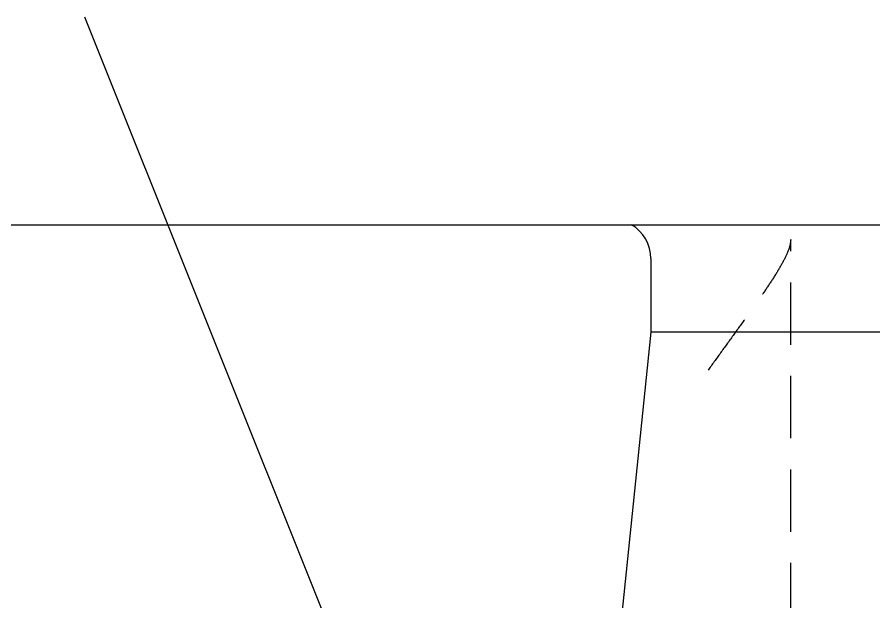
# Model space of a CAD drawing. Header units: millimetres. Extents: x 8 to 872, y 8 to 585.
# Drawn here: x 709.01 to 726.47, y 422.15 to 434.07 of the extents above; entities that cross this region are included whole.
import ezdxf

# ---------------------------------------------------------------- set-up
doc = ezdxf.new("R2010")
doc.units = ezdxf.units.MM
doc.linetypes.add('HIDDEN', pattern=[1.905, 1.27, -0.635])
doc.layers.add('HIDDEN', color=3, linetype='HIDDEN')
doc.layers.add('TEXT', color=2, linetype='Continuous')
doc.layers.add('OUTLINE', color=7, linetype='Continuous', lineweight=25)
doc.dimstyles.new('SLDDIMSTYLE18', dxfattribs={"dimtxt": 0.18, "dimasz": 1, "dimexe": 0, "dimexo": 0.0625, "dimgap": 0, "dimtad": 0, "dimtih": 1, "dimtoh": 1, "dimdec": 0, "dimrnd": 1e-09, "dimzin": 0, "dimdsep": 46, "dimtxsty": 'Standard', "dimblk1": 'DOT', "dimblk2": 'DOT', "dimsah": 1, "dimcen": 0.09, "dimadec": 0, "dimazin": 0, "dimtfac": 1, "dimtdec": 0, "dimtofl": 0, "dimtmove": 0, "dimatfit": 3, "dimldrblk": 'DOT', "dimfxl": 0, "dimfrac": 2, "dimtolj": 1, "dimtzin": 0, "dimarcsym": 0})

# ---------------------------------------------------------------- blocks, each defined once
blk = doc.blocks.new('_DOT')
at = {"color": 0, "linetype": 'ByBlock', "lineweight": -2}
blk.add_line((-0.5, 0), (-1, 0), dxfattribs=at)
at = {"color": 0, "linetype": 'ByBlock', "const_width": 0.5}
blk.add_lwpolyline([(-0.25, 0, 1), (0.25, 0, 1)], format="xyb", close=True, dxfattribs=at)

msp = doc.modelspace()

# ---------------------------------------------------------------- linework, layer by layer
at = {"layer": 'HIDDEN'}
msp.add_line((724.7799, 406.4318), (724.7799, 429.53504), dxfattribs=at)
msp.add_open_spline([(724.7799, 429.53504), (724.77505, 429.48861), (724.76535, 429.39569), (724.69131, 429.20946), (724.57277, 428.9839), (724.4122, 428.72491), (724.23272, 428.45639), (724.04215, 428.1838), (723.82661, 427.88298), (723.58852, 427.55419), (723.33163, 427.19939), (723.15897, 426.95828), (723.07291, 426.83639), (723.07081, 426.83342)], degree=3, knots=[0, 0, 0, 0, 0.08013387, 0.16036716, 0.2614024, 0.36259274, 0.45736846, 0.55249699, 0.64741354, 0.76383267, 0.88060185, 0.99708551, 1, 1, 1, 1], dxfattribs=at)
at = {"layer": 'OUTLINE'}
for p, q in [((705.5299, 429.83342), (721.53448, 429.83342)), ((721.53448, 429.83342), (748.02532, 429.83342)), ((721.9299, 429.14326), (721.9299, 427.64326)), ((721.9299, 427.64326), (721.32654, 421.83342)), ((747.6299, 427.64326), (721.9299, 427.64326))]:
    msp.add_line(p, q, dxfattribs=at)
msp.add_arc((721.1299, 429.14326), 0.8, 0, 59.620339, dxfattribs=at)

# ---------------------------------------------------------------- leaders
at = {"layer": 'TEXT'}
msp.add_leader([(716.62187, 418.49213), (710.39011, 434.06593)], dimstyle='SLDDIMSTYLE18', dxfattribs=at)

doc.saveas('drawing.dxf')
